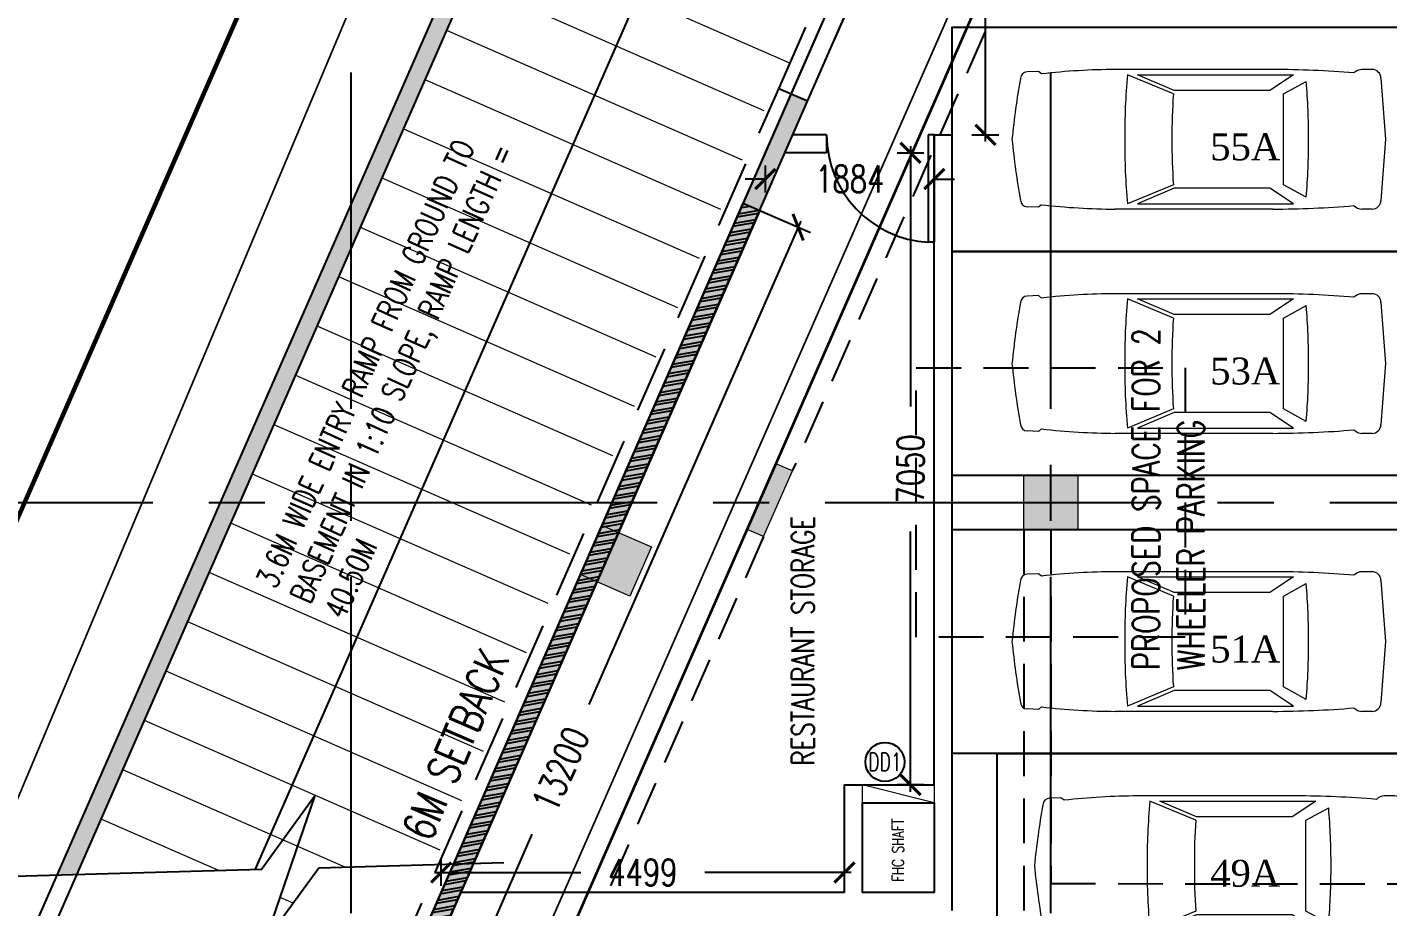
# Model space of a CAD drawing. Header units: millimetres. Extents: x -2076597 to 16308595, y -4402071 to 17875273.
# Drawn here: x -2061662 to -2046491, y -4022390 to -4012582 of the extents above; entities that cross this region are included whole.
import ezdxf
from ezdxf.enums import TextEntityAlignment as Align
from ezdxf.lldxf.tags import DXFTag

# ---------------------------------------------------------------- set-up
doc = ezdxf.new("R2010")
doc.units = ezdxf.units.MM
for name, pattern in [('CENTER', [50.800000000000004, 31.75, -6.35, 6.35, -6.35]), ('CENTER2', [1.125, 0.75, -0.125, 0.125, -0.125]), ('CONTINULUS', [0]), ('DASHDOT', [1, 0.5, -0.25, 0, -0.25]), ('DASHED2', [0.375, 0.25, -0.125])]:
    doc.linetypes.add(name, pattern=pattern)
for name, color, linetype, lineweight in [('A- GLAZING', 5, 'Continuous', 9), ('A- LIGHT LINE', 8, 'Continuous', 9), ('A-BOUNDARY LINES', 4, 'Continuous', 25), ('A-COL HATCH', 252, 'Continuous', 9), ('A-FOR AREAS', 21, 'Continuous', 25), ('G-IMPT', 8, 'Continuous', 9), ('S-COLS', 7, 'Continuous', 9)]:
    doc.layers.add(name, color=color, linetype=linetype, lineweight=lineweight)
for name, color, linetype in [('A- RETAINING WALL HATCH', 252, 'Continuous'), ('A- STAIRSCASE', 1, 'Continuous'), ('A-CAR', 251, 'Continuous'), ('A-CAR NOS', 8, 'Continuous'), ('A-DIMS', 4, 'Continuous'), ('a-door', 1, 'Continuous'), ('A-HIDDEN', 8, 'DASHED2'), ('A-PARAPET WALL', 4, 'Continuous'), ('a-ref', 5, 'Continuous'), ('A-RETAINING WALL', 7, 'Continuous'), ('A-SCHED', 1, 'Continuous'), ('A-SETBACK', 3, 'Continuous'), ('A-SITE BOUNDARY', 7, 'CENTER'), ('A-SLAB SINING', 252, 'Continuous'), ('A-TXTROOM', 3, 'Continuous'), ('A-WALL', 2, 'Continuous'), ('C-ROAD CL', 31, 'Continuous'), ('S-BEAM', 4, 'DASHED2'), ('S-GRID', 252, 'CENTER2'), ('S-MIS', 8, 'Continuous'), ('TABULAR', 7, 'Continuous')]:
    doc.layers.add(name, color=color, linetype=linetype)
doc.styles.add('ROMANS', font='romans.shx', dxfattribs={"width": 0.75})
doc.styles.add('TNR 300', font='times.ttf', dxfattribs={"height": 600})
tags = doc.linetypes.add('DASHEDX2', pattern=[1.5, 1, -0.5]).pattern_tags.tags
tags[6:7] = [DXFTag(74, 4), DXFTag(75, 0), DXFTag(340, '0'), DXFTag(46, 1.0), DXFTag(50, 0.0), DXFTag(44, 0.0), DXFTag(45, 0.0)]
tags[4:5] = [DXFTag(74, 4), DXFTag(75, 0), DXFTag(340, '0'), DXFTag(46, 1.0), DXFTag(50, 0.0), DXFTag(44, 0.0), DXFTag(45, 0.0)]
doc.dimstyles.new('DIMM-100', dxfattribs={"dimscale": 150, "dimtxt": 2, "dimasz": 1.5, "dimexe": 1, "dimexo": 0, "dimgap": 2, "dimtad": 0, "dimtoh": 1, "dimdec": 0, "dimzin": 0, "dimdsep": 46, "dimtxsty": 'ROMANS', "dimblk": 'ARCHTICK', "dimcen": 1.5, "dimdle": 0.5, "dimclrd": 8, "dimclre": 8, "dimclrt": 256, "dimazin": 0, "dimtfac": 1, "dimtdec": 0, "dimtix": 1, "dimtofl": 0, "dimtmove": 2, "dimatfit": 3, "dimldrblk": 'DOT', "dimfxl": 0, "dimtolj": 1, "dimtzin": 0, "dimarcsym": 0})

# ---------------------------------------------------------------- blocks, each defined once
blk = doc.blocks.new('CAR_0001 - CAR_dwg_AV-LSP01-273113--1_ BASEMENT')
at = {"layer": 'G-IMPT'}
for p, q in [((-2319.284312709133, 915.0835544149447), (-2182.294227846898, 915.0835544149447)), ((-989.9370428863476, 915.0835544149447), (1117.375780389484, 915.0835544149447)), ((340.485864181188, 588.9997664747061), (955.2034007859185, 845.0002597468555)), ((340.485864181188, -627.7205154608235), (955.2034007859185, -883.7210087329731)), ((-2319.284312709133, -953.8043034010623), (-2182.294227846898, -953.8043034010623)), ((-989.9370428863476, -953.8043034010623), (1117.375780389484, -953.8043034010623))]:
    blk.add_line(p, q, dxfattribs=at)
at = {"layer": 'G-IMPT', "flags": 128}
for points in [[(-2436.08980382263, -836.9988122875511), (-2500, -19.36037449305877), (-2436.08980382263, 798.2780633014336)], [(-1437.742970460837, 755.7738574418181), (-1131.314319007841, 588.9997664747061), (-1131.314319007841, -19.36037449305877), (-1131.314319007841, -627.7205154608235), (-1437.742970460837, -794.4946064279357)], [(2102.994504460381, 856.7194261038968), (2146.676368048502, 888.5674644889368), (2297.31747016235, 882.5699555913742)], [(2102.994504460381, -895.4401750900142), (2146.676368048502, -927.2882134750544), (2297.31747016235, -921.2907045774921)]]:
    blk.add_lwpolyline(points, dxfattribs=at)
for points in [[(331.0659115675663, 635.721962920099), (819.6667911846889, 845.0002597468555), (-1266.485836406209, 845.0002597468555), (-949.2923699348323, 635.721962920099)], [(331.0659115675663, -674.4427119062167), (819.6667911846889, -883.7210087329731), (-1266.485836406209, -883.7210087329731), (-949.2923699348323, -674.4427119062167)]]:
    blk.add_lwpolyline(points, close=True, dxfattribs=at)
at = {"layer": 'G-IMPT'}
for centre, radius, start, end in [((-2319.284312709125, 798.2780633014407), 116.8054911135038, 90.00000000000344, 180.0000000000037), ((-2189.88786352784, 753.104665379971), 162.1567876959187, 45.32426780027072, 87.31591592005299), ((-958.4445972311439, -12475.21201406361), 13390.3326017448, 90.1347528802832, 94.78693670908264), ((1062.512184162296, -8362.874049643056), 9278.119815829532, 83.56109698470486, 89.66119527506454), ((7798.235490749084, -7.679825381735668), 9267.478603252908, 175.2746260707453, 180.0722145010861), ((-8158.450836176025, 23.22488701966301), 9150.628848014509, 359.7333555319367, 5.152408784260542), ((2294.315674829446, 789.1737897840547), 93.44439289079384, 4.513616903772791, 88.1591212416412), ((-8484.230055599506, -1118.634626612095), 11039.09931994941, 5.714989400591211, 9.99073826165157), ((-6963.374666575693, 55.61003916283764), 7323.310948877563, 359.4134397197058, 4.176808201109131), ((7798.235490749084, -31.04092360438187), 9267.478603252908, 179.9277854989135, 184.7253739292542), ((-6963.374666575693, -94.3307881489552), 7323.310948877563, 355.8231917988905, 0.5865602802938162), ((-8158.450836176025, -61.94563600578056), 9150.628848014509, 354.8475912157391, 0.2666444680629513), ((-8484.230055599506, 1079.913877625977), 11039.09931994941, 350.0092617383482, 354.2850105994083), ((-2319.284312709125, -836.9988122875584), 116.8054911135042, 179.9999999999963, 269.9999999999961), ((-2189.88786352784, -791.8254143660886), 162.1567876959187, 272.6840840799466, 314.6757321997289), ((-958.4445972311439, 12436.4912650775), 13390.3326017448, 265.2130632909171, 269.8652471197164), ((1062.512184162296, 8324.153300656939), 9278.119815829532, 270.3388047249351, 276.4389030152948), ((2294.315674829446, -827.8945387701724), 93.4443928907934, 271.8408787583584, 355.4863830962269)]:
    blk.add_arc(centre, radius, start, end, dxfattribs=at)
blk = doc.blocks.new('5.5X2.5 CAR')
at = {"layer": 'A-CAR'}
blk.add_line((563484.8838391968, -1042391.204109204), (563484.8838391968, -1037391.204109204), dxfattribs=at)
blk.add_lwpolyline([(560984.8838391958, -1042641.204109205), (563484.8838391957, -1042641.204109205), (563484.8838391968, -1037141.204109204), (560984.8838391965, -1037141.204109204)], close=True, dxfattribs=at)
at = {"layer": 'A-CAR', "extrusion": (0, 0, -1), "xscale": 0.8333333333333715, "yscale": 0.8333333333333715, "zscale": -0.8333333333333715, "rotation": 270}
blk.add_blockref('CAR_0001 - CAR_dwg_AV-LSP01-273113--1_ BASEMENT', (-562218.7501937858, -1039891.006558103), dxfattribs=at)
blk = doc.blocks.new('Family - ___-240295-0_ ground floor')
at = {"layer": 'A-SETBACK', "linetype": 'DASHDOT', "lineweight": -2, "ltscale": 2000, "const_width": 25}
blk.add_lwpolyline([(76479.83439626312, 233662.6982867941), (47865.55767177325, 236124.157571312), (29165.90349804331, 193452.3024638332), (70914.59060184611, 193452.3024638332)], close=True, dxfattribs=at)
at = {"layer": 'A-SITE BOUNDARY', "ltscale": 100, "const_width": 50}
blk.add_lwpolyline([(83289.44024756085, 239099.080375459), (44095.86574142799, 242470.5927428864), (19985.75853242818, 187452.3024638332), (76141.3656168161, 187452.3024638332)], close=True, dxfattribs=at)
at = {"layer": 'A-TXTROOM', "insert": (38155.57649545837, 215716.9526285976, 1.4043495037e-06), "char_height": 355.9762207404061, "attachment_point": 3, "rotation": 66.81164279724045, "style": 'ROMANS'}
blk.add_mtext('6M SETBACK', dxfattribs=at)
blk = doc.blocks.new('M_Single-Flush - 0915 x 2134mm-234763-0_ ground floor')
at = {"layer": 'a-door'}
for p, q in [((406.4999999999998, -99.99999999999443), (406.4999999999998, -1015.271667617034)), ((457.5000000000243, -99.99999999999443), (406.4999999999998, -99.99999999999443)), ((457.5000000000243, -99.99999999999443), (457.5000000000243, -1015.271667617034)), ((457.5000000000243, -1015.271667617034), (406.4999999999998, -1015.271667617034))]:
    blk.add_line(p, q, dxfattribs=at)
blk.add_arc((457.5000000000243, -99.99999999998936), 916.6914560213213, 179.9999999999998, 266.8107106662026, dxfattribs=at)
blk = doc.blocks.new('_ArchTick')
at = {"color": 0, "linetype": 'ByBlock', "const_width": 0.15}
blk.add_lwpolyline([(-0.5, -0.5), (0.5, 0.5)], dxfattribs=at)
blk = doc.blocks.new('*D321')
at = {"layer": 'A-DIMS', "color": 8, "linetype": 'Continuous', "lineweight": -2, "transparency": 16777216}
for p, q in [((-2057046.756327502, -4022157.433644556), (-2057046.756327502, -4021857.433644556)), ((-2052547.861387592, -4022157.433644556), (-2052547.861387592, -4021857.433644556))]:
    blk.add_line(p, q, dxfattribs=at)
at = {"layer": 'A-DIMS', "color": 8, "lineweight": -2, "transparency": 16777216}
for p, q in [((-2057121.756327502, -4022007.433644556), (-2055488.380286119, -4022007.433644556)), ((-2052472.861387592, -4022007.433644556), (-2054106.237428976, -4022007.433644556))]:
    blk.add_line(p, q, dxfattribs=at)
at = {"layer": 'Defpoints', "color": 0, "transparency": 16777216}
for p in [(-2057046.756327502, -4022007.433644556), (-2057046.756327502, -4022231.896074615), (-2052547.861387592, -4022231.896074615)]:
    blk.add_point(p, dxfattribs=at)
at = {"layer": 'A-DIMS', "color": 8, "lineweight": -2, "transparency": 16777216, "xscale": 225, "yscale": 225, "zscale": 225, "rotation": 180}
blk.add_blockref('_ArchTick', (-2057046.756327502, -4022007.433644556), dxfattribs=at)
at = {"layer": 'A-DIMS', "color": 8, "lineweight": -2, "transparency": 16777216, "xscale": 225, "yscale": 225, "zscale": 225}
blk.add_blockref('_ArchTick', (-2052547.861387592, -4022007.433644556), dxfattribs=at)
at = {"layer": 'A-DIMS', "transparency": 16777216, "insert": (-2054797.308857547, -4022007.433644556), "char_height": 300, "attachment_point": 5, "style": 'ROMANS'}
blk.add_mtext('\\A1;4499', dxfattribs=at)
blk = doc.blocks.new('_Dot')
at = {"color": 0, "linetype": 'ByBlock', "lineweight": -2}
blk.add_line((-0.5, 0), (-1, 0), dxfattribs=at)
at = {"color": 0, "linetype": 'ByBlock', "const_width": 0.5}
blk.add_lwpolyline([(-0.25, 0, 1), (0.25, 0, 1)], format="xyb", close=True, dxfattribs=at)
blk = doc.blocks.new('SOP')
at = {"layer": 'A-SCHED', "color": 8}
blk.add_circle((0, 0), 217.9613781485823, dxfattribs=at)
at = {"layer": 'A-SCHED', "style": 'ROMANS', "width": 0.7}
blk.add_attdef('D2', text='', height=200, dxfattribs=at).set_placement((0, 0), align=Align.MIDDLE_CENTER)
blk = doc.blocks.new('*D328')
at = {"layer": 'A-DIMS', "color": 8, "linetype": 'Continuous', "lineweight": -2, "transparency": 16777216}
for p, q in [((-2051962.443227704, -4013982.099391486), (-2051662.443227704, -4013982.099391486)), ((-2051662.443227704, -4021031.896074656), (-2051962.443227704, -4021031.896074656))]:
    blk.add_line(p, q, dxfattribs=at)
at = {"layer": 'A-DIMS', "color": 8, "lineweight": -2, "transparency": 16777216}
for p, q in [((-2051812.443227704, -4013907.099391486), (-2051812.443227704, -4016810.569161643)), ((-2051812.443227704, -4021106.896074656), (-2051812.443227704, -4018203.4263045))]:
    blk.add_line(p, q, dxfattribs=at)
at = {"layer": 'Defpoints', "color": 0, "transparency": 16777216}
for p in [(-2052747.86138759, -4013982.099391486), (-2051812.443227704, -4013982.099391486), (-2051547.861387591, -4021031.896074656)]:
    blk.add_point(p, dxfattribs=at)
at = {"layer": 'A-DIMS', "color": 8, "lineweight": -2, "transparency": 16777216, "xscale": 225, "yscale": 225, "zscale": 225}
for p, rotation in [((-2051812.443227704, -4013982.099391486), 90), ((-2051812.443227704, -4021031.896074656), 270)]:
    blk.add_blockref('_ArchTick', p, dxfattribs=dict(at, rotation=rotation))
at = {"layer": 'A-DIMS', "transparency": 16777216, "insert": (-2051812.443227703, -4017506.997733072), "char_height": 300, "attachment_point": 5, "rotation": 90, "style": 'ROMANS'}
blk.add_mtext('\\A1;7050', dxfattribs=at)
blk = doc.blocks.new('*D101')
at = {"layer": 'A-DIMS', "color": 8, "linetype": 'Continuous', "lineweight": -2, "transparency": 16777216}
for p, q in [((-2053431.531618159, -4014125.038987126), (-2053431.531618159, -4014425.038987126)), ((-2051547.86138759, -4014125.038987126), (-2051547.86138759, -4014425.038987126))]:
    blk.add_line(p, q, dxfattribs=at)
at = {"layer": 'A-DIMS', "color": 8, "lineweight": -2, "transparency": 16777216}
for p, q in [((-2053431.531618159, -4014275.038987126), (-2053656.531618159, -4014275.038987126)), ((-2051547.86138759, -4014275.038987126), (-2051322.86138759, -4014275.038987126))]:
    blk.add_line(p, q, dxfattribs=at)
at = {"layer": 'Defpoints', "color": 0, "transparency": 16777216}
for p in [(-2053431.531618159, -4013982.099391486), (-2051547.86138759, -4013982.099391486), (-2051547.86138759, -4014275.038987126)]:
    blk.add_point(p, dxfattribs=at)
at = {"layer": 'A-DIMS', "color": 8, "lineweight": -2, "transparency": 16777216, "xscale": 225, "yscale": 225, "zscale": 225}
blk.add_blockref('_ArchTick', (-2053431.531618159, -4014275.038987126), dxfattribs=at)
at = {"layer": 'A-DIMS', "color": 8, "lineweight": -2, "transparency": 16777216, "xscale": 225, "yscale": 225, "zscale": 225, "rotation": 180}
blk.add_blockref('_ArchTick', (-2051547.86138759, -4014275.038987126), dxfattribs=at)
at = {"layer": 'A-DIMS', "transparency": 16777216, "insert": (-2052489.696502875, -4014275.038987126), "char_height": 300, "attachment_point": 5, "style": 'ROMANS'}
blk.add_mtext('\\A1;1884', dxfattribs=at)
blk = doc.blocks.new('*D329')
at = {"layer": 'A-DIMS', "color": 8, "lineweight": -2, "transparency": 16777216}
for p, q in [((-2050977.199091654, -4009707.099391486), (-2050977.199091654, -4011085.670820058)), ((-2050977.199091654, -4013857.099391486), (-2050977.199091654, -4012478.527962915))]:
    blk.add_line(p, q, dxfattribs=at)
at = {"layer": 'A-DIMS', "color": 8, "linetype": 'Continuous', "lineweight": -2, "transparency": 16777216}
for p, q in [((-2050827.199091654, -4009782.099391486), (-2051127.199091654, -4009782.099391486)), ((-2051127.199091654, -4013782.099391486), (-2050827.199091654, -4013782.099391486))]:
    blk.add_line(p, q, dxfattribs=at)
at = {"layer": 'Defpoints', "color": 0, "transparency": 16777216}
for p in [(-2050247.861387589, -4009782.099391486), (-2051347.861387591, -4013782.099391486), (-2050977.199091654, -4013782.099391486)]:
    blk.add_point(p, dxfattribs=at)
at = {"layer": 'A-DIMS', "color": 8, "lineweight": -2, "transparency": 16777216, "xscale": 225, "yscale": 225, "zscale": 225}
for p, rotation in [((-2050977.199091654, -4009782.099391486), 90), ((-2050977.199091654, -4013782.099391486), 270)]:
    blk.add_blockref('_ArchTick', p, dxfattribs=dict(at, rotation=rotation))
at = {"layer": 'A-DIMS', "transparency": 16777216, "insert": (-2050977.199091654, -4011782.099391487), "char_height": 300, "attachment_point": 5, "rotation": 90, "style": 'ROMANS'}
blk.add_mtext('\\A1;4000', dxfattribs=at)
blk = doc.blocks.new('CAR_0001 - CAR_0001-530957--1_ BASEMENT')
at = {"layer": 'A-CAR'}
blk.add_line((1250, -4.656613e-10), (1250, -5000.000000000698), dxfattribs=at)
blk.add_lwpolyline([(-1250.000000000931, -4.656613e-10), (1249.999999999068, -4.656613e-10), (1250, -5000.000000000698), (-1250, -5000.000000000698)], close=True, dxfattribs=at)
at = {"layer": 'A-CAR', "xscale": 0.8333333333333715, "yscale": 0.8333333333333715, "zscale": 0.8333333333333715, "rotation": 90}
blk.add_blockref('CAR_0001 - CAR_dwg_AV-LSP01-273113--1_ BASEMENT', (-16.13364541088231, -2500.197551102378), dxfattribs=at)
blk = doc.blocks.new('*D341')
at = {"layer": 'A-DIMS', "color": 8, "lineweight": -2, "transparency": 16777216}
for p, q in [((-2053035.439612174, -4014743.538354015), (-2055398.518220099, -4020135.988237211)), ((-2053494.563579073, -4014624.226438559), (-2052928.155266207, -4014872.437807506)), ((-2058393.757984283, -4026971.004331199), (-2056030.679376359, -4021578.554448002)), ((-2058792.676126776, -4026714.305157572), (-2058226.26781391, -4026962.516526518))]:
    blk.add_line(p, q, dxfattribs=at)
at = {"layer": 'Defpoints', "color": 0, "transparency": 16777216}
for p in [(-2053494.563579073, -4014624.226438559), (-2053065.542524377, -4014812.231983101), (-2058792.676126776, -4026714.305157572)]:
    blk.add_point(p, dxfattribs=at)
at = {"layer": 'A-DIMS', "color": 8, "lineweight": -2, "transparency": 16777216, "xscale": 225, "yscale": 225, "zscale": 225}
for p, rotation in [((-2053065.542524377, -4014812.231983101), 66.33601294107102), ((-2058363.65507208, -4026902.310702113), 246.336012941071)]:
    blk.add_blockref('_ArchTick', p, dxfattribs=dict(at, rotation=rotation))
at = {"layer": 'A-DIMS', "transparency": 16777216, "insert": (-2055714.598798229, -4020857.271342606), "char_height": 300, "attachment_point": 5, "rotation": 66.33601294107102, "style": 'ROMANS'}
blk.add_mtext('\\A1;13200', dxfattribs=at)
blk = doc.blocks.new('BASEMENT COLUMNS')
at = {"layer": 'A-COL HATCH'}
h = blk.add_hatch(color=256, dxfattribs=at)
h.paths.add_polyline_path([(-3696835.70642374, -18273011.76919477), (-3697018.889434637, -18272931.49476223), (-3697208.521208186, -18273364.22680581), (-3696990.160347072, -18273364.22680581)])
h.paths.add_polyline_path([(-3696990.160347072, -18273364.22680581), (-3697208.521208186, -18273364.22680581), (-3697339.987164798, -18273664.22680581), (-3697156.804153903, -18273744.50123835)])
for points in [[(-3693653.500000011, -18273664.22680581), (-3694253.500000011, -18273664.22680581), (-3694253.500000011, -18273064.22680581), (-3693653.500000011, -18273064.22680581)], [(-3698649.01533403, -18274409.06821505), (-3699198.564366724, -18274168.24491745), (-3698957.741069127, -18273618.69588476), (-3698408.192036435, -18273859.51918235)]]:
    blk.add_hatch(color=256, dxfattribs=at).paths.add_polyline_path(points)
at = {"layer": 'S-COLS'}
for p, q in [((-3697018.889434637, -18272931.49476223), (-3697339.987164798, -18273664.22680581)), ((-3696835.706423743, -18273011.76919477), (-3697018.889434637, -18272931.49476223)), ((-3697156.804153903, -18273744.50123835), (-3696835.706423741, -18273011.76919478)), ((-3697156.804153903, -18273744.50123835), (-3697339.987164797, -18273664.22680581))]:
    blk.add_line(p, q, dxfattribs=at)
for points in [[(-3693653.500000011, -18273664.22680581), (-3694253.500000011, -18273664.22680581), (-3694253.500000011, -18273064.22680581), (-3693653.500000011, -18273064.22680581)], [(-3698649.01533403, -18274409.06821505), (-3699198.564366724, -18274168.24491745), (-3698957.741069127, -18273618.69588476), (-3698408.192036435, -18273859.51918235)]]:
    blk.add_lwpolyline(points, close=True, dxfattribs=at)
at = {"layer": 'S-GRID', "ltscale": 5000}
for p, q in [((-3701753.71906391, -18306068.84583524), (-3701753.71906391, -18245235.47028401)), ((-3693953.5, -18306068.84583524), (-3693953.5, -18245240.31340923)), ((-3718968.223327938, -18273364.22680581), (-3653688.985676717, -18273364.22680581))]:
    blk.add_line(p, q, dxfattribs=at)
blk = doc.blocks.new('beams')
at = {"layer": 'S-BEAM', "color": 8, "linetype": 'DASHED2', "ltscale": 2000}
for p, q in [((-3746942.077852848, -18276853.93122985), (-3750292.024000007, -18284495.11937372)), ((-3746758.688429323, -18276933.73482994), (-3750108.829236282, -18284575.39895748)), ((-3752047.371516761, -18285261.86216855), (-3748575.502309334, -18277339.19694739)), ((-3750320.265573094, -18280822.38553705), (-3748758.68532421, -18277258.9225131)), ((-3752230.55452769, -18285181.58773599), (-3750400.540005544, -18281005.56854799)), ((-3750612.800623638, -18285227.11865934), (-3754321.557264446, -18293690.35143012)), ((-3747526.31346081, -18285227.11866626), (-3747526.313462174, -18292727.11866626)), ((-3747226.313460811, -18285227.11866626), (-3747226.313461529, -18289176.90118976)), ((-3750429.617613405, -18285307.39309247), (-3752168.697827959, -18289275.90386082)), ((-3756172.120564402, -18294176.91534939), (-3752435.893669451, -18285650.99656483)), ((-3755778.506815201, -18293776.99534404), (-3752252.710656066, -18285731.27099846)), ((-3747226.313461529, -18289176.90118976), (-3738976.313462174, -18289178.56596593))]:
    blk.add_line(p, q, dxfattribs=at)
blk.add_lwpolyline([(-3748726.313462186, -18283427.11866626), (-3745726.313462186, -18283427.11866626), (-3745726.313462186, -18286427.11866626), (-3748726.313462186, -18286427.11866626)], close=True, dxfattribs=at)

msp = doc.modelspace()

# ---------------------------------------------------------------- hatches: boundary and pattern name
at = {"layer": 'A- RETAINING WALL HATCH'}
h = msp.add_hatch(color=256, dxfattribs=at)
h.dxf.hatch_style = 1
h.paths.add_polyline_path([(-2053144.898594685, -4013328.014437972), (-2063295.826939479, -4036492.022636136), (-2063112.643880397, -4036572.296958718), (-2052961.71558382, -4013408.28887058)])
at = {"layer": 'A-SLAB SINING'}
h = msp.add_hatch(dxfattribs=at)
h.set_pattern_fill('ANSI32', color=8, scale=10, angle=325)
h.set_pattern_definition([(9.999999999999964, (1802100.652506845, 14255482.12741433), (-16.53998892277507, 93.80293847441283), []), (9.999999999999964, (1802137.433498531, 14255456.37308669), (-16.53998892277507, 93.80293847441283), [])])
h.paths.add_polyline_path([(-2022028.514083339, -4030055.727451809), (-2021493.838633488, -4026192.552311677), (-2021691.950179135, -4026165.133057836), (-2022226.625628987, -4030028.308197975)])
edge = h.paths.add_edge_path()
edge.add_line((-2023947.863628857, -4007482.099391457), (-2023947.863628857, -4007682.099391457))
edge.add_line((-2023947.863628857, -4007682.099391457), (-2022348.059940521, -4007682.099391457))
edge.add_arc((-2022348.059940518, -4010482.099391453), 2799.999999996275, -7.879854601338877, 90.00000000005718, ccw=False)
edge.add_line((-2019574.498302123, -4010865.968950026), (-2020107.802788613, -4014719.238508046))
edge.add_line((-2020107.802788613, -4014719.238508046), (-2019909.691242965, -4014746.657761887))
edge.add_line((-2019909.691242965, -4014746.657761887), (-2019376.386756522, -4010893.388204217))
edge.add_arc((-2022348.059940521, -4010482.099391453), 3000.000000000618, 352.1201453985307, 449.9999776382808)
edge.add_line((-2022348.058769664, -4007482.099391457), (-2023947.863628857, -4007482.099391457))
h.paths.add_polyline_path([(-2053677.746582475, -4014543.952009226), (-2058975.85913995, -4026634.030723955), (-2058792.676126776, -4026714.305157572), (-2053494.563579073, -4014624.22643856)])
at = {"layer": 'S-MIS'}
h = msp.add_hatch(dxfattribs=at)
h.set_pattern_fill('AR-CONC', color=256, scale=1.25)
h.set_pattern_definition([(49.99999999999999, (1346360.223938461, 14379290.81699581), (227.730836245005, -19.92385692362885), [23.8125, -261.9375]), (355, (1346360.223938461, 14379290.81699581), (-44.05427678121167, 238.8210565487939), [19.05, -209.5507302125]), (100.4514446999999, (1346379.201447211, 14379289.15667894), (183.6765588629416, 218.8971898902439), [20.237511, -222.6128057499999]), (46.18420000000002, (1346360.223938461, 14379354.31699581), (338.8488011151624, -52.55290991590893), [35.71874999999994, -392.9062499999996]), (96.63555760999992, (1346388.461313461, 14379349.93762081), (296.7551675643788, 309.2826557471519), [30.356278925, -333.9195102]), (351.1841511700001, (1346360.223938461, 14379354.31699581), (296.7551675812213, 309.2826557319158), [28.5749588375, -314.3246649]), (21, (1346391.973938461, 14379338.44199581), (189.5179890864156, -127.8314977338595), [23.8125, -261.9375]), (326, (1346391.973938461, 14379338.44199581), (77.25253543455884, 230.2349576528991), [19.05, -209.55]), (71.45144499999998, (1346407.767104211, 14379327.78937094), (266.7705240983952, 102.4034611073815), [20.23751099999998, -222.6124219999999]), (37.50000000000001, (1346360.223938461, 14379290.81699581), (3.86075406323977, 105.6937985914414), [0, -207.01, 0, -212.725, 0, -210.34375]), (7.499999999999999, (1346360.223938461, 14379290.81699581), (83.52457813788219, 125.2257185226494), [0, -121.285, 0, -202.2475, 0, -80.16875]), (327.5, (1346289.421438461, 14379290.81699581), (169.4882439585892, -7.160929990841804), [0, -79.375, 0, -247.65, 0, -328.6125]), (317.5, (1346257.671438461, 14379290.81699581), (185.1614767325225, 31.78311379166629), [0, -103.1875, 0, -164.465, 0, -233.3625])])
h.paths.add_polyline_path([(-2055739.864586723, -4009782.099391486), (-2055958.225447835, -4009782.099391486), (-2058048.080451499, -4014551.064051658), (-2058048.080451499, -4015049.354712006)])
h.paths.add_polyline_path([(-2058048.080451499, -4015049.354712006), (-2058048.080451499, -4014551.064051658), (-2059507.806276363, -4017882.099391486), (-2059289.44541525, -4017882.099391486)])
h.paths.add_polyline_path([(-2059289.44541525, -4017882.099391486), (-2059507.806276363, -4017882.099391486), (-2061329.278287641, -4022038.624909304), (-2061108.245845643, -4022032.528469697)])
h.paths.add_polyline_path([(-2052321.7497148, -4001982.099391468), (-2052386.733626531, -4001632.099391468), (-2055958.225447835, -4009782.099391486), (-2055739.864586723, -4009782.099391486)])

# ---------------------------------------------------------------- linework, layer by layer
at = {"layer": 'A- GLAZING'}
msp.add_line((-2051547.861387592, -4021231.896074615), (-2052347.861387591, -4021031.896074615), dxfattribs=at)
msp.add_lwpolyline([(-2052347.861387591, -4021231.896074615), (-2052347.861387591, -4021031.896074615), (-2051547.861387592, -4021031.896074615), (-2051547.861387592, -4021231.896074615)], close=True, dxfattribs=at)
at = {"layer": 'A- LIGHT LINE'}
for p, q in [((-2053158.08684982, -4012984.391507946), (-2056501.176806811, -4011519.383110486)), ((-2053444.705908337, -4013513.871928912), (-2056742.000104434, -4012068.932143167)), ((-2053685.52920596, -4014063.420961589), (-2056982.823402057, -4012618.481175847)), ((-2053926.352503583, -4014612.969994277), (-2057223.64669968, -4013168.030208535)), ((-2054167.175801206, -4015162.519026957), (-2057464.469997302, -4013717.579241216)), ((-2054407.999098828, -4015712.068059638), (-2057705.293294926, -4014267.128273897)), ((-2054648.822396451, -4016261.617092319), (-2057946.116592548, -4014816.677306589)), ((-2054889.645694074, -4016811.166124996), (-2058186.939890171, -4015366.226339266)), ((-2055130.468991697, -4017360.715157688), (-2058427.763187794, -4015915.775371946)), ((-2055371.292289319, -4017910.264190368), (-2058668.586485417, -4016465.324404627)), ((-2055612.115586942, -4018459.813223045), (-2058909.409783039, -4017014.873437308)), ((-2055852.938884565, -4019009.362255726), (-2059150.233080663, -4017564.422469988)), ((-2056093.762182189, -4019558.911288418), (-2059391.056378285, -4018113.971502677)), ((-2056334.585479811, -4020108.460321099), (-2059631.879675908, -4018663.520535357)), ((-2056575.408777434, -4020658.009353776), (-2059872.702973531, -4019213.069568038)), ((-2056816.232075057, -4021207.558386456), (-2060113.526271154, -4019762.618600719)), ((-2057057.05537268, -4021757.107419148), (-2060354.349568777, -4020312.167633407)), ((-2058111.068596263, -4021950.300480075), (-2060595.1728664, -4020861.716666088)), ((-2059518.36694372, -4021988.676985126), (-2060835.996164022, -4021411.265698768)), ((-2058696.089235278, -4022349.015403599), (-2058841.935209833, -4022285.102801718))]:
    msp.add_line(p, q, dxfattribs=at)
at = {"layer": 'A- STAIRSCASE', "linetype": 'DASHEDX2', "ltscale": 500}
msp.add_lwpolyline([(-2053677.746590673, -4014543.952005547), (-2053494.563579073, -4014624.22643856), (-2058792.676126776, -4026714.305157572), (-2058975.859138376, -4026634.030724559)], close=True, dxfattribs=at)
at = {"layer": 'A-FOR AREAS'}
msp.add_lwpolyline([(-2056345.951439176, -4021901.380235378), (-2058412.063795464, -4021958.642565899), (-2059012.843050692, -4022784.371074058), (-2058453.077751184, -4021149.144436158), (-2059049.01330489, -4021975.731436998), (-2062075.847493067, -4022059.216520377)], dxfattribs=at)
at = {"layer": 'A-HIDDEN', "color": 1, "linetype": 'DASHED2', "ltscale": 5000, "const_width": 30}
msp.add_lwpolyline([(-2046031.234061652, -4000832.099391486), (-2033147.861387589, -4000832.099391486), (-2033147.861387589, -4001382.099391475), (-2019797.861387588, -4001382.099370457), (-2019797.861387588, -4012479.827823158), (-2022847.861387588, -4012482.099391457), (-2022847.861387588, -4014882.099391486), (-2021447.861387587, -4014882.099391486), (-2021447.861387588, -4024582.099391486), (-2023647.863630787, -4024582.099394515), (-2023647.863612614, -4037782.096266236), (-2054346.249916541, -4037782.096288536), (-2054346.249916541, -4038681.858834468, -2.42174392776417), (-2057333.0804515, -4035681.858834468), (-2057333.0804515, -4026622.456106856)], format="xyb", close=True, dxfattribs=at)
at = {"layer": 'A-PARAPET WALL', "linetype": 'DASHED2', "ltscale": 3000}
for p, q in [((-2053282.285852845, -4013267.808613542), (-2051314.755079482, -4008777.982903376)), ((-2066959.488786247, -4034886.537731066), (-2061329.278287641, -4022038.624909304)), ((-2066776.305690968, -4034966.811971046), (-2061108.245845642, -4022032.528469697))]:
    msp.add_line(p, q, dxfattribs=at)
at = {"layer": 'A-PARAPET WALL'}
msp.add_line((-2052961.71558378, -4013408.288870487), (-2050994.184810417, -4008918.463160321), dxfattribs=at)
at = {"layer": 'A-PARAPET WALL', "linetype": 'DASHED2', "ltscale": 3000}
msp.add_lwpolyline([(-2033947.861387589, -4040382.096266266), (-2063698.080451499, -4040382.096266266), (-2063698.080451499, -4037696.136101648, -0.1036221333275537), (-2063433.212873084, -4036431.813789126), (-2053282.285852723, -4013267.808613263)], format="xyb", dxfattribs=at)
at = {"layer": 'a-ref', "linetype": 'DASHDOT', "ltscale": 1000, "const_width": 20}
msp.add_lwpolyline([(-2067898.847493155, -4040049.372585673), (-2067898.847493155, -4035955.679211285, -0.09989636991775895), (-2067820.583055637, -4035567.860242102), (-2053369.421819229, -4001221.55361649, -0.3018280223813678), (-2052447.686256748, -4000609.372585673), (-2047712.847493155, -4000609.372585673, -0.414213562373095), (-2046712.847493155, -4001609.372585673), (-2046712.847493155, -4007033.372585673, -0.414213562373095), (-2047712.847493155, -4008033.372585673), (-2048797.116037905, -4008033.372585673, 0.2976743097387399), (-2049712.832398495, -4008631.547316499), (-2062181.063853745, -4037045.299280535, 0.1037471523627536), (-2062265.347493155, -4037447.124549709), (-2062265.347493155, -4040049.372585673, -0.414213562373095), (-2063265.347493155, -4041049.372585673), (-2066898.847493155, -4041049.372585673, -0.414213562373095)], format="xyb", close=True, dxfattribs=at)
at = {"layer": 'A-RETAINING WALL'}
for p, q in [((-2061329.278287641, -4022038.624909304), (-2052386.733626531, -4001632.099391472)), ((-2061108.245845643, -4022032.528469697), (-2052321.7497148, -4001982.099391468)), ((-2052961.715575597, -4013408.288874052), (-2053282.285852834, -4013267.808613524))]:
    msp.add_line(p, q, dxfattribs=at)
for points in [[(-2033947.861387589, -4040382.096266266), (-2063548.080451499, -4040382.096266266), (-2063548.080451499, -4037696.136101648, -0.1036221333275335), (-2063295.825614913, -4036492.019613531), (-2053144.898594601, -4013328.01443778)], [(-2034347.861387588, -4040032.096266266), (-2063348.080451499, -4040032.096266266), (-2063348.080451499, -4037696.136101648, -0.1036221333277288), (-2063112.642604017, -4036572.29404607), (-2052961.715583772, -4013408.288870469)]]:
    msp.add_lwpolyline(points, format="xyb", dxfattribs=at)
at = {"layer": 'A-WALL'}
for p, q in [((-2052747.861387591, -4013782.099391486), (-2053125.526776589, -4013782.099391486)), ((-2052747.861387591, -4013782.099391486), (-2052747.861387591, -4013982.099391486)), ((-2051547.861387591, -4013782.099391486), (-2051347.861387591, -4013782.099391486)), ((-2051347.861387591, -4022431.896074615), (-2051347.861387591, -4013782.099391486)), ((-2052747.861387591, -4013982.099391486), (-2053213.170747857, -4013982.099391486)), ((-2052547.861387592, -4022231.896074615), (-2056828.395465149, -4022231.896074615))]:
    msp.add_line(p, q, dxfattribs=at)
msp.add_lwpolyline([(-2052547.861387592, -4022231.896074615), (-2052547.861387592, -4021031.896074656), (-2051547.861387591, -4021031.896074656), (-2051547.861387591, -4013782.099391486)], dxfattribs=at)
msp.add_lwpolyline([(-2051547.861387592, -4021231.896074615), (-2051547.861387592, -4022231.896074615), (-2052347.861387554, -4022231.896074615), (-2052347.861387554, -4021231.896074615)], close=True, dxfattribs=at)
at = {"layer": 'C-ROAD CL', "linetype": 'CONTINULUS', "ltscale": 500}
msp.add_lwpolyline([(-2059118.953867658, -4021977.660513166), (-2053017.992402538, -4008055.513010476)], dxfattribs=at)

# ---------------------------------------------------------------- block references
at = {"layer": 'A- RETAINING WALL HATCH'}
msp.add_blockref('Family - ___-240295-0_ ground floor', (-2094762.451989436, -4235194.478730105), dxfattribs=at)
at = {"layer": 'A-BOUNDARY LINES', "xscale": -1, "rotation": 270}
for p in [(-1008706.657278387, -4576066.983230688), (-1008706.657278387, -4578566.983230688), (-1008706.657278387, -4581666.983230688)]:
    msp.add_blockref('5.5X2.5 CAR', p, dxfattribs=at)
at = {"layer": 'A-CAR', "rotation": 90}
msp.add_blockref('CAR_0001 - CAR_0001-530957--1_ BASEMENT', (-2050847.861387593, -4021932.099391486), dxfattribs=at)
at = {"layer": 'a-door', "xscale": 1.309055508391418, "yscale": 1.309055508391418, "zscale": 1.309055508391418}
msp.add_blockref('M_Single-Flush - 0915 x 2134mm-234763-0_ ground floor', (-2052146.75428268, -4013651.193840645), dxfattribs=at)
at = {"layer": 'A-SCHED'}
msp.add_blockref('SOP', (-2052097.419741498, -4020775.018519457), dxfattribs=at).add_auto_attribs({'D2': 'DD1'})
at = {"layer": 'A-WALL'}
msp.add_blockref('beams', (1696978.08694856, 14267045.01928137), dxfattribs=at)
at = {"layer": 'TABULAR'}
msp.add_blockref('BASEMENT COLUMNS', (1643705.638612411, 14255482.12741433), dxfattribs=at)

# ---------------------------------------------------------------- texts
at = {"layer": 'A-CAR NOS', "char_height": 300, "attachment_point": 1, "style": 'TNR 300'}
for s, insert in [('55A', (-2048470.312744913, -4013765.981509507)), ('53A', (-2048470.312744913, -4016265.981509507)), ('51A', (-2048470.312744913, -4019365.981509507)), ('49A', (-2048470.312744914, -4021865.981509507))]:
    msp.add_mtext_dynamic_manual_height_columns(s, width=413.0879967617802, gutter_width=4500, heights=[0], dxfattribs=dict(at, insert=insert))
at = {"layer": 'A-TXTROOM', "attachment_point": 1, "style": 'ROMANS'}
for s, insert, char_height, width, rotation in [('3.6M WIDE ENTRY RAMP FROM GROUND TO BASEMENT IN 1:10 SLOPE, RAMP LENGTH = 40.50M', (-2059118.483638362, -4018753.670311198), 250.2824545145634, 6241.332900345695, 65.77722399190539), ('PROPOSED SPACE FOR 2 WHEELER PARKING ', (-2049335.524009365, -4019750.430907357), 300.3389454174761, 5187.567755824026, 90), ('RESTAURANT STORAGE', (-2053138.012329399, -4020815.817571409), 250.2824545145634, 3684.893068894183, 90), ('FHC SHAFT', (-2052016.404237616, -4022108.923338886), 128, 1088.756137771234, 90)]:
    msp.add_mtext(s, dxfattribs=dict(at, insert=insert, char_height=char_height, width=width, rotation=rotation))

# ---------------------------------------------------------------- dimensions: what is measured, and where the dimension line sits
at = {"layer": 'A-DIMS'}
for base, p1, p2, picture, middle in [((-2050977.199091654, -4013782.099391486), (-2050247.861387589, -4009782.099391486), (-2051347.861387591, -4013782.099391486), '*D329', (-2050977.199091654, -4011782.099391487)), ((-2051812.443227704, -4013982.099391486), (-2051547.861387591, -4021031.896074656), (-2052747.86138759, -4013982.099391486), '*D328', (-2051812.443227703, -4017506.997733072))]:
    dim = msp.add_linear_dim(base=base, p1=p1, p2=p2, angle=90, dimstyle='DIMM-100', override={"dimfxlon": 1}, dxfattribs=at)
    dim.commit()
    dim.dimension.update_dxf_attribs({"geometry": picture, "text_midpoint": middle})
for base, p1, p2, picture, middle in [((-2051547.86138759, -4014275.038987126), (-2053431.531618159, -4013982.099391486), (-2051547.86138759, -4013982.099391486), '*D101', (-2052489.696502875, -4014275.038987126)), ((-2057046.756327502, -4022007.433644556), (-2052547.861387592, -4022231.896074615), (-2057046.756327502, -4022231.896074615), '*D321', (-2054797.308857547, -4022007.433644556))]:
    dim = msp.add_linear_dim(base=base, p1=p1, p2=p2, dimstyle='DIMM-100', override={"dimfxlon": 1}, dxfattribs=at)
    dim.commit()
    dim.dimension.update_dxf_attribs({"geometry": picture, "text_midpoint": middle})
dim = msp.add_aligned_dim(p1=(-2058792.676126776, -4026714.305157572), p2=(-2053494.563579073, -4014624.22643856), distance=-468.4070346938149, dimstyle='DIMM-100', dxfattribs=at)
dim.commit()
dim.dimension.update_dxf_attribs({"geometry": '*D341', "text_midpoint": (-2055714.598798229, -4020857.271342606)})

doc.saveas('drawing.dxf')
